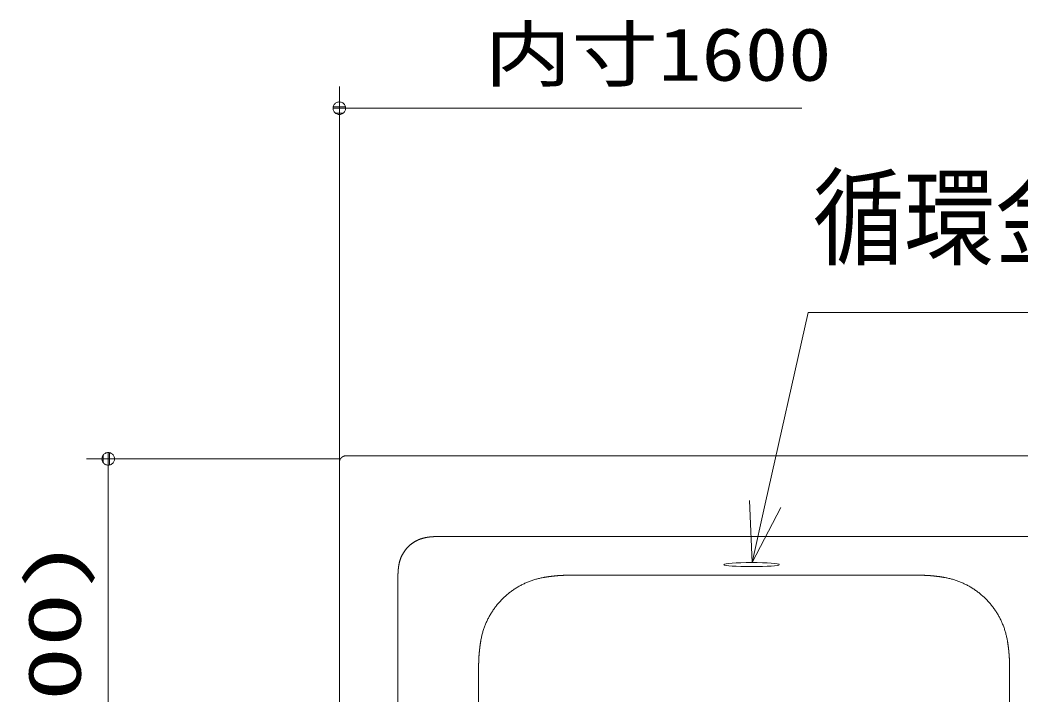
# Model space of a CAD drawing. Units: millimetres on the paper, scale 1:20. Extents: x -305 to 305, y -152 to 152.
# Drawn here: x -250.47 to -204.38, y 60.41 to 91.49 of the extents above; entities that cross this region are included whole.
import ezdxf
from ezdxf.enums import TextEntityAlignment as Align

# ---------------------------------------------------------------- set-up
doc = ezdxf.new("R2010")
doc.units = ezdxf.units.MM
doc.layers.add('0-1_0', color=7, linetype='Continuous', lineweight=9)
doc.layers.add('0-6_S1', color=7, linetype='Continuous', lineweight=9)
doc.styles.add('ＭＳ ゴシック', font='')
doc.styles.get('ＭＳ ゴシック').set_extended_font_data('MS Gothic')

# ---------------------------------------------------------------- blocks, each defined once
blk = doc.blocks.new('_DOTSMALL')
at = {"layer": '0-1_0'}
for p, q in [((0.0746, 0.1), (-0.0746, 0.1)), ((0.1223, -0.0248), (-0.1223, -0.0248))]:
    blk.add_line(p, q, dxfattribs=at)
for points in [[(0.125, 0), (0.124, 0.0157), (0.1211, 0.0311), (0.1162, 0.046), (0.1095, 0.0602), (0.1011, 0.0735), (0.0911, 0.0856), (0.0797, 0.0963), (0.067, 0.1055), (0.0532, 0.1131), (0.0386, 0.1189), (0.0234, 0.1228), (0.0078, 0.1248), (-0.0078, 0.1248), (-0.0234, 0.1228), (-0.0386, 0.1189), (-0.0532, 0.1131), (-0.067, 0.1055), (-0.0797, 0.0963), (-0.0911, 0.0856), (-0.1011, 0.0735), (-0.1095, 0.0602), (-0.1162, 0.046), (-0.1211, 0.0311), (-0.124, 0.0157), (-0.125, 0), (0, 0)], [(-0.125, 0), (-0.124, -0.0157), (-0.1211, -0.0311), (-0.1162, -0.046), (-0.1095, -0.0602), (-0.1011, -0.0735), (-0.0911, -0.0856), (-0.0797, -0.0963), (-0.067, -0.1055), (-0.0532, -0.1131), (-0.0386, -0.1189), (-0.0234, -0.1228), (-0.0078, -0.1248), (0.0078, -0.1248), (0.0234, -0.1228), (0.0386, -0.1189), (0.0532, -0.1131), (0.067, -0.1055), (0.0797, -0.0963), (0.0911, -0.0856), (0.1011, -0.0735), (0.1095, -0.0602), (0.1162, -0.046), (0.1211, -0.0311), (0.124, -0.0157), (0.125, 0), (0, 0)]]:
    blk.add_lwpolyline(points, close=True, dxfattribs=at)
blk = doc.blocks.new('_OPEN30')
at = {"layer": '0-1_0'}
blk.add_line((0, 0), (-1, 0), dxfattribs=at)
blk.add_lwpolyline([(-1, 0.2679), (0, 0), (-1, -0.2679)], dxfattribs=at)

msp = doc.modelspace()

# ---------------------------------------------------------------- linework, layer by layer
at = {"layer": '0-6_S1'}
for p, q in [((-235.768, 71.119), (-235.768, 88.43)), ((-235.768, 87.43), (-214.474, 87.43)), ((-235.768, 71.283), (-247.411, 71.283)), ((-246.411, 16.283), (-246.411, 71.283)), ((-235.768, 16.449), (-235.768, 71.119)), ((-196.575, 71.423), (-235.463, 71.423)), ((-231.24, 67.705), (-216.019, 67.705)), ((-203.851, 67.705), (-216.019, 67.705)), ((-225.141, 65.925), (-216.019, 65.925)), ((-209.117, 65.925), (-216.019, 65.925)), ((-233.071, 65.874), (-233.071, 43.783)), ((-229.354, 43.783), (-229.354, 61.711)), ((-204.903, 44.672), (-204.903, 61.711))]:
    msp.add_line(p, q, dxfattribs=at)
for points in [[(-180.201, 78.017), (-214.175, 78.017), (-216.153, 69.208)], [(-235.75, 71.222), (-235.751, 71.217), (-235.753, 71.213), (-235.754, 71.208), (-235.756, 71.204), (-235.757, 71.199), (-235.758, 71.195), (-235.759, 71.19), (-235.76, 71.185), (-235.761, 71.181), (-235.762, 71.176), (-235.763, 71.171), (-235.764, 71.166), (-235.765, 71.162), (-235.765, 71.157), (-235.766, 71.152), (-235.766, 71.147), (-235.767, 71.143), (-235.767, 71.138), (-235.767, 71.133), (-235.768, 71.128), (-235.768, 71.124), (-235.768, 71.119)], [(-235.638, 71.368), (-235.642, 71.365), (-235.646, 71.362), (-235.65, 71.359), (-235.653, 71.356), (-235.657, 71.353), (-235.661, 71.35), (-235.664, 71.347), (-235.668, 71.344), (-235.671, 71.341), (-235.675, 71.337), (-235.678, 71.334), (-235.682, 71.331), (-235.685, 71.327), (-235.688, 71.324), (-235.691, 71.32), (-235.695, 71.316), (-235.698, 71.313), (-235.701, 71.309), (-235.704, 71.305), (-235.707, 71.302), (-235.709, 71.298), (-235.712, 71.294), (-235.715, 71.29), (-235.718, 71.286), (-235.72, 71.282), (-235.723, 71.278), (-235.725, 71.274), (-235.728, 71.27), (-235.73, 71.265), (-235.732, 71.261), (-235.734, 71.257), (-235.737, 71.253), (-235.739, 71.248), (-235.741, 71.244), (-235.743, 71.24), (-235.745, 71.235), (-235.746, 71.231), (-235.748, 71.226), (-235.75, 71.222)], [(-235.463, 71.423), (-235.468, 71.423), (-235.473, 71.423), (-235.477, 71.423), (-235.482, 71.423), (-235.487, 71.422), (-235.492, 71.422), (-235.496, 71.421), (-235.501, 71.421), (-235.506, 71.42), (-235.511, 71.419), (-235.515, 71.419), (-235.52, 71.418), (-235.525, 71.417), (-235.53, 71.416), (-235.534, 71.415), (-235.539, 71.414), (-235.543, 71.412), (-235.548, 71.411), (-235.553, 71.41), (-235.557, 71.408), (-235.562, 71.407), (-235.566, 71.405), (-235.571, 71.404), (-235.575, 71.402), (-235.58, 71.4), (-235.584, 71.398), (-235.588, 71.396), (-235.593, 71.394), (-235.597, 71.392), (-235.601, 71.39), (-235.606, 71.388), (-235.61, 71.385), (-235.614, 71.383), (-235.618, 71.381), (-235.622, 71.378), (-235.626, 71.376), (-235.63, 71.373), (-235.634, 71.37), (-235.638, 71.368)], [(-232.094, 67.568), (-232.111, 67.561), (-232.128, 67.553), (-232.145, 67.546), (-232.162, 67.538), (-232.178, 67.53), (-232.195, 67.522), (-232.211, 67.514), (-232.228, 67.506), (-232.244, 67.497), (-232.26, 67.488), (-232.276, 67.479), (-232.292, 67.47), (-232.308, 67.46), (-232.323, 67.451), (-232.339, 67.441), (-232.354, 67.431), (-232.37, 67.421), (-232.385, 67.41), (-232.4, 67.4), (-232.415, 67.389), (-232.43, 67.378), (-232.444, 67.367), (-232.459, 67.356), (-232.473, 67.345), (-232.488, 67.333), (-232.502, 67.321), (-232.516, 67.309), (-232.53, 67.297), (-232.543, 67.285), (-232.557, 67.273), (-232.57, 67.26), (-232.584, 67.247), (-232.597, 67.234), (-232.61, 67.221), (-232.622, 67.208), (-232.635, 67.195), (-232.648, 67.181), (-232.66, 67.167), (-232.672, 67.154)], [(-231.674, 67.676), (-231.679, 67.675), (-231.685, 67.674), (-231.69, 67.673), (-231.696, 67.673), (-231.701, 67.672), (-231.707, 67.671), (-231.712, 67.67), (-231.718, 67.669), (-231.723, 67.668), (-231.729, 67.668), (-231.734, 67.667), (-231.74, 67.666), (-231.745, 67.665), (-231.751, 67.664), (-231.756, 67.663), (-231.762, 67.662), (-231.767, 67.661), (-231.773, 67.66), (-231.778, 67.659), (-231.784, 67.658), (-231.789, 67.657), (-231.795, 67.656), (-231.813, 67.653), (-231.831, 67.649), (-231.849, 67.645), (-231.867, 67.641), (-231.885, 67.637), (-231.902, 67.632), (-231.92, 67.627), (-231.938, 67.622), (-231.956, 67.617), (-231.973, 67.611), (-231.991, 67.606), (-232.008, 67.6), (-232.025, 67.594), (-232.043, 67.588), (-232.06, 67.581), (-232.077, 67.575), (-232.094, 67.568)], [(-231.458, 67.698), (-231.463, 67.698), (-231.469, 67.697), (-231.474, 67.697), (-231.48, 67.696), (-231.485, 67.696), (-231.491, 67.696), (-231.496, 67.695), (-231.502, 67.695), (-231.508, 67.694), (-231.513, 67.694), (-231.519, 67.693), (-231.524, 67.693), (-231.53, 67.692), (-231.535, 67.692), (-231.541, 67.691), (-231.546, 67.691), (-231.552, 67.69), (-231.558, 67.69), (-231.563, 67.689), (-231.569, 67.689), (-231.574, 67.688), (-231.58, 67.687), (-231.585, 67.687), (-231.591, 67.686), (-231.596, 67.686), (-231.602, 67.685), (-231.607, 67.684), (-231.613, 67.684), (-231.619, 67.683), (-231.624, 67.682), (-231.63, 67.682), (-231.635, 67.681), (-231.641, 67.68), (-231.646, 67.68), (-231.652, 67.679), (-231.657, 67.678), (-231.663, 67.677), (-231.668, 67.677), (-231.674, 67.676)], [(-231.24, 67.705), (-231.246, 67.705), (-231.251, 67.705), (-231.257, 67.705), (-231.263, 67.705), (-231.268, 67.705), (-231.274, 67.705), (-231.279, 67.705), (-231.285, 67.705), (-231.29, 67.705), (-231.296, 67.705), (-231.302, 67.705), (-231.307, 67.705), (-231.313, 67.705), (-231.318, 67.704), (-231.324, 67.704), (-231.33, 67.704), (-231.335, 67.704), (-231.341, 67.704), (-231.346, 67.704), (-231.352, 67.703), (-231.357, 67.703), (-231.363, 67.703), (-231.369, 67.703), (-231.374, 67.703), (-231.38, 67.702), (-231.385, 67.702), (-231.391, 67.702), (-231.396, 67.702), (-231.402, 67.701), (-231.407, 67.701), (-231.413, 67.701), (-231.419, 67.7), (-231.424, 67.7), (-231.43, 67.7), (-231.435, 67.699), (-231.441, 67.699), (-231.446, 67.699), (-231.452, 67.698), (-231.458, 67.698)], [(-232.672, 67.154), (-232.684, 67.14), (-232.696, 67.126), (-232.707, 67.111), (-232.719, 67.097), (-232.73, 67.082), (-232.741, 67.068), (-232.752, 67.053), (-232.763, 67.038), (-232.774, 67.023), (-232.784, 67.008), (-232.794, 66.993), (-232.804, 66.977), (-232.814, 66.962), (-232.824, 66.946), (-232.833, 66.93), (-232.843, 66.914), (-232.852, 66.898), (-232.86, 66.882), (-232.869, 66.866), (-232.878, 66.85), (-232.886, 66.833), (-232.894, 66.817), (-232.902, 66.8), (-232.91, 66.783), (-232.917, 66.767), (-232.924, 66.75), (-232.932, 66.733), (-232.938, 66.716), (-232.945, 66.699), (-232.952, 66.681), (-232.958, 66.664), (-232.964, 66.647), (-232.97, 66.629), (-232.975, 66.612), (-232.981, 66.594), (-232.986, 66.576), (-232.991, 66.559), (-232.996, 66.541), (-233, 66.523)], [(-233, 66.523), (-233.005, 66.505), (-233.009, 66.487), (-233.013, 66.469), (-233.016, 66.451), (-233.02, 66.433), (-233.021, 66.428), (-233.022, 66.422), (-233.023, 66.417), (-233.024, 66.411), (-233.025, 66.406), (-233.026, 66.4), (-233.027, 66.395), (-233.028, 66.389), (-233.029, 66.383), (-233.029, 66.378), (-233.03, 66.372), (-233.031, 66.367), (-233.032, 66.361), (-233.033, 66.356), (-233.034, 66.35), (-233.035, 66.345), (-233.036, 66.339), (-233.037, 66.333), (-233.037, 66.328), (-233.038, 66.322), (-233.039, 66.317), (-233.04, 66.311), (-233.041, 66.306), (-233.041, 66.3), (-233.042, 66.295), (-233.043, 66.289), (-233.044, 66.283), (-233.044, 66.278), (-233.045, 66.272), (-233.046, 66.267), (-233.047, 66.261), (-233.047, 66.255), (-233.048, 66.25), (-233.049, 66.244)], [(-233.067, 66.026), (-233.067, 66.02), (-233.067, 66.014), (-233.067, 66.009), (-233.068, 66.003), (-233.068, 65.998), (-233.068, 65.992), (-233.068, 65.986), (-233.069, 65.981), (-233.069, 65.975), (-233.069, 65.97), (-233.069, 65.964), (-233.069, 65.958), (-233.069, 65.953), (-233.069, 65.947), (-233.07, 65.941), (-233.07, 65.936), (-233.07, 65.93), (-233.07, 65.925), (-233.07, 65.919), (-233.07, 65.913), (-233.07, 65.908), (-233.07, 65.902), (-233.07, 65.896), (-233.07, 65.891), (-233.07, 65.885), (-233.07, 65.88), (-233.07, 65.874)], [(-233.049, 66.244), (-233.049, 66.239), (-233.05, 66.233), (-233.051, 66.228), (-233.051, 66.222), (-233.052, 66.216), (-233.052, 66.211), (-233.053, 66.205), (-233.054, 66.2), (-233.054, 66.194), (-233.055, 66.188), (-233.055, 66.183), (-233.056, 66.177), (-233.056, 66.172), (-233.057, 66.166), (-233.057, 66.16), (-233.058, 66.155), (-233.058, 66.149), (-233.059, 66.144), (-233.059, 66.138), (-233.06, 66.132), (-233.06, 66.127), (-233.061, 66.121), (-233.061, 66.116), (-233.062, 66.11), (-233.062, 66.104), (-233.062, 66.099), (-233.063, 66.093), (-233.063, 66.088), (-233.064, 66.082), (-233.064, 66.076), (-233.064, 66.071), (-233.065, 66.065), (-233.065, 66.059), (-233.065, 66.054), (-233.066, 66.048), (-233.066, 66.043), (-233.066, 66.037), (-233.066, 66.031), (-233.067, 66.026)], [(-225.141, 65.925), (-225.153, 65.925), (-225.165, 65.925), (-225.177, 65.925), (-225.189, 65.925), (-225.201, 65.925), (-225.213, 65.925), (-225.225, 65.924), (-225.237, 65.924), (-225.249, 65.924), (-225.261, 65.924), (-225.273, 65.924), (-225.285, 65.923), (-225.297, 65.923), (-225.309, 65.923), (-225.321, 65.923), (-225.333, 65.922), (-225.346, 65.922), (-225.358, 65.922), (-225.37, 65.921), (-225.382, 65.921), (-225.394, 65.921), (-225.406, 65.92), (-225.418, 65.92), (-225.43, 65.919), (-225.442, 65.919), (-225.454, 65.918), (-225.466, 65.918), (-225.478, 65.917), (-225.49, 65.916), (-225.502, 65.916), (-225.514, 65.915), (-225.526, 65.915), (-225.538, 65.914), (-225.55, 65.913), (-225.562, 65.913), (-225.574, 65.912), (-225.586, 65.911), (-225.599, 65.91), (-225.611, 65.91)], [(-208.851, 65.92), (-208.863, 65.921), (-208.875, 65.921), (-208.887, 65.921), (-208.899, 65.922), (-208.912, 65.922), (-208.924, 65.922), (-208.936, 65.923), (-208.948, 65.923), (-208.96, 65.923), (-208.972, 65.923), (-208.984, 65.924), (-208.996, 65.924), (-209.008, 65.924), (-209.02, 65.924), (-209.032, 65.924), (-209.044, 65.925), (-209.056, 65.925), (-209.068, 65.925), (-209.08, 65.925), (-209.092, 65.925), (-209.105, 65.925), (-209.117, 65.925)], [(-208.382, 65.887), (-208.394, 65.888), (-208.406, 65.89), (-208.418, 65.891), (-208.43, 65.892), (-208.442, 65.893), (-208.454, 65.894), (-208.466, 65.895), (-208.478, 65.897), (-208.49, 65.898), (-208.502, 65.899), (-208.514, 65.9), (-208.526, 65.901), (-208.538, 65.902), (-208.55, 65.903), (-208.562, 65.904), (-208.574, 65.905), (-208.586, 65.905), (-208.598, 65.906), (-208.61, 65.907), (-208.622, 65.908), (-208.634, 65.909), (-208.646, 65.91), (-208.658, 65.91), (-208.67, 65.911), (-208.682, 65.912), (-208.695, 65.913), (-208.707, 65.913), (-208.719, 65.914), (-208.731, 65.915), (-208.743, 65.915), (-208.755, 65.916), (-208.767, 65.916), (-208.779, 65.917), (-208.791, 65.918), (-208.803, 65.918), (-208.815, 65.919), (-208.827, 65.919), (-208.839, 65.92), (-208.851, 65.92)], [(-226.341, 65.823), (-226.384, 65.815), (-226.427, 65.807), (-226.47, 65.798), (-226.513, 65.789), (-226.556, 65.779), (-226.599, 65.769), (-226.641, 65.758), (-226.684, 65.747), (-226.726, 65.735), (-226.768, 65.723), (-226.81, 65.71), (-226.852, 65.697), (-226.894, 65.683), (-226.935, 65.668), (-226.977, 65.653), (-227.018, 65.638), (-227.059, 65.622), (-227.099, 65.605), (-227.14, 65.588), (-227.18, 65.571), (-227.22, 65.553), (-227.26, 65.534), (-227.3, 65.515), (-227.339, 65.496), (-227.378, 65.476), (-227.417, 65.456), (-227.456, 65.435), (-227.494, 65.413), (-227.532, 65.392), (-227.57, 65.369), (-227.608, 65.346), (-227.645, 65.323), (-227.682, 65.3), (-227.718, 65.275), (-227.755, 65.251), (-227.791, 65.226), (-227.827, 65.2), (-227.862, 65.174), (-227.897, 65.148)], [(-226.079, 65.863), (-226.091, 65.861), (-226.102, 65.86), (-226.114, 65.858), (-226.126, 65.857), (-226.138, 65.855), (-226.15, 65.853), (-226.162, 65.851), (-226.174, 65.85), (-226.186, 65.848), (-226.198, 65.846), (-226.21, 65.844), (-226.222, 65.842), (-226.234, 65.841), (-226.246, 65.839), (-226.258, 65.837), (-226.269, 65.835), (-226.281, 65.833), (-226.293, 65.831), (-226.305, 65.829), (-226.317, 65.827), (-226.329, 65.825), (-226.341, 65.823)], [(-225.611, 65.91), (-225.623, 65.909), (-225.635, 65.908), (-225.647, 65.907), (-225.659, 65.906), (-225.671, 65.905), (-225.683, 65.905), (-225.695, 65.904), (-225.707, 65.903), (-225.719, 65.902), (-225.731, 65.901), (-225.743, 65.9), (-225.755, 65.899), (-225.767, 65.898), (-225.779, 65.897), (-225.791, 65.895), (-225.803, 65.894), (-225.815, 65.893), (-225.827, 65.892), (-225.839, 65.891), (-225.851, 65.89), (-225.863, 65.888), (-225.875, 65.887), (-225.887, 65.886), (-225.899, 65.885), (-225.911, 65.883), (-225.923, 65.882), (-225.935, 65.881), (-225.947, 65.879), (-225.959, 65.878), (-225.971, 65.877), (-225.983, 65.875), (-225.995, 65.874), (-226.007, 65.872), (-226.019, 65.871), (-226.031, 65.869), (-226.043, 65.868), (-226.055, 65.866), (-226.067, 65.865), (-226.079, 65.863)], [(-207.916, 65.823), (-207.928, 65.825), (-207.94, 65.827), (-207.951, 65.829), (-207.963, 65.831), (-207.975, 65.833), (-207.987, 65.835), (-207.999, 65.837), (-208.011, 65.839), (-208.023, 65.841), (-208.035, 65.842), (-208.047, 65.844), (-208.059, 65.846), (-208.071, 65.848), (-208.083, 65.85), (-208.095, 65.851), (-208.106, 65.853), (-208.118, 65.855), (-208.13, 65.857), (-208.142, 65.858), (-208.154, 65.86), (-208.166, 65.861), (-208.178, 65.863), (-208.19, 65.865), (-208.202, 65.866), (-208.214, 65.868), (-208.226, 65.869), (-208.238, 65.871), (-208.25, 65.872), (-208.262, 65.874), (-208.274, 65.875), (-208.286, 65.877), (-208.298, 65.878), (-208.31, 65.879), (-208.322, 65.881), (-208.334, 65.882), (-208.346, 65.883), (-208.358, 65.885), (-208.37, 65.886), (-208.382, 65.887)], [(-207.701, 65.779), (-207.743, 65.789), (-207.786, 65.798), (-207.829, 65.807), (-207.873, 65.815), (-207.916, 65.823)], [(-206.189, 65.01), (-206.222, 65.038), (-206.256, 65.066), (-206.29, 65.094), (-206.324, 65.121), (-206.359, 65.148), (-206.394, 65.174), (-206.43, 65.2), (-206.466, 65.226), (-206.502, 65.251), (-206.538, 65.275), (-206.575, 65.299), (-206.612, 65.323), (-206.649, 65.346), (-206.687, 65.369), (-206.724, 65.392), (-206.762, 65.413), (-206.801, 65.435), (-206.839, 65.456), (-206.878, 65.476), (-206.917, 65.496), (-206.957, 65.515), (-206.996, 65.534), (-207.036, 65.553), (-207.076, 65.571), (-207.117, 65.588), (-207.157, 65.605), (-207.198, 65.622), (-207.239, 65.638), (-207.28, 65.653), (-207.321, 65.668), (-207.363, 65.683), (-207.405, 65.697), (-207.446, 65.71), (-207.488, 65.723), (-207.531, 65.735), (-207.573, 65.747), (-207.615, 65.758), (-207.658, 65.769), (-207.701, 65.779)], [(-227.897, 65.148), (-227.932, 65.121), (-227.966, 65.094), (-228.001, 65.066), (-228.034, 65.038), (-228.068, 65.01), (-228.101, 64.981), (-228.134, 64.951), (-228.166, 64.922), (-228.198, 64.892), (-228.23, 64.861), (-228.261, 64.83), (-228.292, 64.799), (-228.322, 64.767), (-228.352, 64.735), (-228.382, 64.703), (-228.411, 64.67), (-228.44, 64.637), (-228.468, 64.604), (-228.497, 64.57), (-228.524, 64.536), (-228.551, 64.501), (-228.578, 64.466), (-228.605, 64.431), (-228.63, 64.396), (-228.656, 64.36), (-228.681, 64.324), (-228.706, 64.288), (-228.73, 64.251), (-228.753, 64.214), (-228.777, 64.177), (-228.799, 64.139), (-228.822, 64.101), (-228.843, 64.063), (-228.865, 64.025), (-228.886, 63.986), (-228.906, 63.947), (-228.926, 63.908), (-228.945, 63.869), (-228.964, 63.829)], [(-205.204, 63.628), (-205.221, 63.668), (-205.238, 63.709), (-205.255, 63.749), (-205.273, 63.789), (-205.292, 63.829), (-205.311, 63.869), (-205.33, 63.908), (-205.35, 63.947), (-205.37, 63.986), (-205.391, 64.025), (-205.413, 64.063), (-205.435, 64.101), (-205.457, 64.139), (-205.48, 64.177), (-205.503, 64.214), (-205.527, 64.251), (-205.551, 64.288), (-205.575, 64.324), (-205.6, 64.36), (-205.626, 64.396), (-205.652, 64.431), (-205.678, 64.466), (-205.705, 64.501), (-205.732, 64.536), (-205.76, 64.57), (-205.788, 64.604), (-205.816, 64.637), (-205.845, 64.67), (-205.875, 64.703), (-205.904, 64.735), (-205.934, 64.767), (-205.965, 64.799), (-205.996, 64.83), (-206.027, 64.861), (-206.058, 64.892), (-206.09, 64.922), (-206.123, 64.951), (-206.156, 64.981), (-206.189, 65.01)], [(-228.964, 63.829), (-228.983, 63.789), (-229.001, 63.749), (-229.018, 63.709), (-229.035, 63.668), (-229.052, 63.628), (-229.068, 63.587), (-229.083, 63.546), (-229.098, 63.504), (-229.113, 63.463), (-229.126, 63.421), (-229.14, 63.379), (-229.153, 63.337), (-229.165, 63.295), (-229.177, 63.253), (-229.188, 63.21), (-229.199, 63.168), (-229.209, 63.125), (-229.219, 63.082), (-229.228, 63.039), (-229.237, 62.996), (-229.245, 62.953), (-229.253, 62.91)], [(-204.963, 62.648), (-204.965, 62.66), (-204.967, 62.672), (-204.968, 62.684), (-204.97, 62.696), (-204.971, 62.707), (-204.973, 62.719), (-204.975, 62.731), (-204.977, 62.743), (-204.978, 62.755), (-204.98, 62.767), (-204.982, 62.779), (-204.984, 62.791), (-204.985, 62.803), (-204.987, 62.815), (-204.989, 62.827), (-204.991, 62.839), (-204.993, 62.85), (-204.995, 62.862), (-204.997, 62.874), (-204.999, 62.886), (-205.001, 62.898), (-205.003, 62.91), (-205.01, 62.953), (-205.019, 62.996), (-205.027, 63.039), (-205.037, 63.082), (-205.046, 63.125), (-205.057, 63.168), (-205.068, 63.21), (-205.079, 63.253), (-205.091, 63.295), (-205.103, 63.337), (-205.116, 63.379), (-205.129, 63.421), (-205.143, 63.463), (-205.158, 63.504), (-205.173, 63.546), (-205.188, 63.587), (-205.204, 63.628)], [(-229.253, 62.91), (-229.255, 62.898), (-229.257, 62.886), (-229.259, 62.874), (-229.261, 62.862), (-229.263, 62.85), (-229.265, 62.839), (-229.267, 62.827), (-229.268, 62.815), (-229.27, 62.803), (-229.272, 62.791), (-229.274, 62.779), (-229.276, 62.767), (-229.278, 62.755), (-229.279, 62.743), (-229.281, 62.731), (-229.283, 62.719), (-229.284, 62.707), (-229.286, 62.696), (-229.288, 62.684), (-229.289, 62.672), (-229.291, 62.66), (-229.293, 62.648), (-229.294, 62.636), (-229.296, 62.624), (-229.297, 62.612), (-229.299, 62.6), (-229.3, 62.588), (-229.302, 62.576), (-229.303, 62.564), (-229.305, 62.552), (-229.306, 62.54), (-229.307, 62.528), (-229.309, 62.516), (-229.31, 62.504), (-229.312, 62.492), (-229.313, 62.48), (-229.314, 62.468), (-229.315, 62.456), (-229.317, 62.444)], [(-229.317, 62.444), (-229.318, 62.432), (-229.319, 62.42), (-229.32, 62.408), (-229.321, 62.396), (-229.323, 62.384), (-229.324, 62.372), (-229.325, 62.36), (-229.326, 62.348), (-229.327, 62.336), (-229.328, 62.324), (-229.329, 62.312), (-229.33, 62.3), (-229.331, 62.288), (-229.332, 62.276), (-229.333, 62.264), (-229.334, 62.252), (-229.335, 62.24), (-229.336, 62.228), (-229.337, 62.216), (-229.337, 62.204), (-229.338, 62.192), (-229.339, 62.18), (-229.34, 62.168), (-229.341, 62.156), (-229.341, 62.144), (-229.342, 62.132), (-229.343, 62.12), (-229.343, 62.108), (-229.344, 62.096), (-229.345, 62.084), (-229.345, 62.072), (-229.346, 62.06), (-229.346, 62.048), (-229.347, 62.036), (-229.348, 62.024), (-229.348, 62.012), (-229.349, 62), (-229.349, 61.988), (-229.35, 61.976)], [(-204.918, 62.18), (-204.919, 62.192), (-204.919, 62.204), (-204.92, 62.216), (-204.921, 62.228), (-204.922, 62.24), (-204.923, 62.252), (-204.924, 62.264), (-204.925, 62.276), (-204.926, 62.288), (-204.927, 62.3), (-204.928, 62.312), (-204.929, 62.324), (-204.93, 62.336), (-204.931, 62.348), (-204.932, 62.36), (-204.933, 62.372), (-204.934, 62.384), (-204.935, 62.396), (-204.936, 62.408), (-204.937, 62.42), (-204.939, 62.432), (-204.94, 62.444), (-204.941, 62.456), (-204.942, 62.468), (-204.943, 62.48), (-204.945, 62.492), (-204.946, 62.504), (-204.947, 62.516), (-204.949, 62.528), (-204.95, 62.54), (-204.952, 62.552), (-204.953, 62.564), (-204.954, 62.576), (-204.956, 62.588), (-204.957, 62.6), (-204.959, 62.612), (-204.96, 62.624), (-204.962, 62.636), (-204.963, 62.648)], [(-229.35, 61.976), (-229.35, 61.964), (-229.35, 61.951), (-229.351, 61.939), (-229.351, 61.927), (-229.352, 61.915), (-229.352, 61.903), (-229.352, 61.891), (-229.352, 61.879), (-229.353, 61.867), (-229.353, 61.855), (-229.353, 61.843), (-229.353, 61.831), (-229.354, 61.819), (-229.354, 61.807), (-229.354, 61.795), (-229.354, 61.783), (-229.354, 61.771), (-229.354, 61.759), (-229.354, 61.747), (-229.354, 61.735), (-229.354, 61.723), (-229.354, 61.711)], [(-204.903, 61.711), (-204.903, 61.723), (-204.903, 61.735), (-204.903, 61.747), (-204.903, 61.759), (-204.903, 61.771), (-204.903, 61.783), (-204.903, 61.795), (-204.903, 61.807), (-204.903, 61.819), (-204.904, 61.831), (-204.904, 61.843), (-204.904, 61.855), (-204.904, 61.867), (-204.905, 61.879), (-204.905, 61.891), (-204.905, 61.903), (-204.906, 61.915), (-204.906, 61.927), (-204.906, 61.939), (-204.907, 61.951), (-204.907, 61.964), (-204.907, 61.976), (-204.908, 61.988), (-204.908, 62), (-204.909, 62.012), (-204.909, 62.024), (-204.91, 62.036), (-204.91, 62.048), (-204.911, 62.06), (-204.912, 62.072), (-204.912, 62.084), (-204.913, 62.096), (-204.913, 62.108), (-204.914, 62.12), (-204.915, 62.132), (-204.916, 62.144), (-204.916, 62.156), (-204.917, 62.168), (-204.918, 62.18)]]:
    msp.add_lwpolyline(points, dxfattribs=at)
msp.add_ellipse((-216.781, 66.412), major_axis=(1.273, 0), ratio=0.073539, dxfattribs=at)

# ---------------------------------------------------------------- block references
for name, p, xscale, yscale, rotation in [('_DOTSMALL', (-235.768, 87.43), 2.32, 2.32, 180), ('_DOTSMALL', (-246.411, 71.283), 2.32, 2.32, 90), ('_OPEN30', (-216.76, 66.505), 2.77, 2.77, 257.34273)]:
    msp.add_blockref(name, p, dxfattribs=dict(at, xscale=xscale, yscale=yscale, rotation=rotation))

# ---------------------------------------------------------------- texts
at = {"layer": '0-6_S1', "style": 'ＭＳ ゴシック'}
for s, height, width, p in [('内寸1600', 2.444, 1.2, (-229.084, 87.96)), ('循環金具用穴φ50', 3.607, 0.85, (-213.951, 79.508))]:
    msp.add_text(s, height=height, dxfattribs=dict(at, width=width)).set_placement(p, align=Align.BOTTOM_LEFT)
at = {"layer": '0-6_S1', "style": 'ＭＳ ゴシック', "width": 1.5}
msp.add_text('内寸1100\u3000(1200)', height=2.444, rotation=90, dxfattribs=at).set_placement((-246.941, 27.669), align=Align.BOTTOM_LEFT)

doc.saveas('drawing.dxf')
